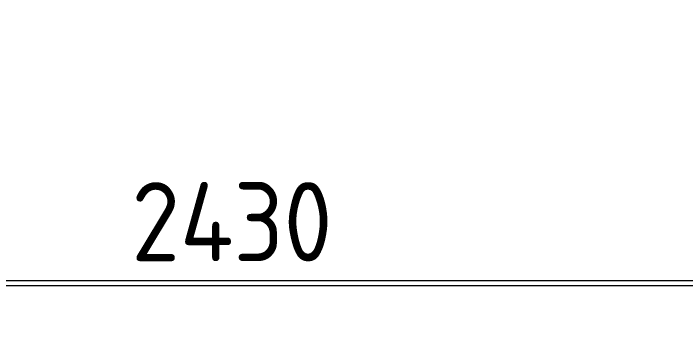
# Model space of a CAD drawing. Header units: millimetres. Extents: x 91786 to 132940, y -1987 to 10096.
# Drawn here: x 106426 to 106956, y -282 to -37 of the extents above; entities that cross this region are included whole.
import ezdxf

# ---------------------------------------------------------------- set-up
doc = ezdxf.new("R2010")
doc.units = ezdxf.units.MM
doc.layers.add('A-ANNO-DIMS', color=7, linetype='Continuous', lineweight=9)
doc.layers.add('A-ANNO-DIMS-25', color=7, linetype='Continuous', lineweight=9)
doc.styles.add('ISOCPEUR_1', font='isocpeur.ttf', dxfattribs={"width": 0.9, "height": 62.5})
doc.dimstyles.new('ISO-2_5_0_9К_БОЛЬШОЙ', dxfattribs={"dimscale": 304.8, "dimtxt": 62.248823, "dimasz": 0.123031, "dimexe": 0.098425, "dimexo": 0.246063, "dimgap": 0, "dimtad": 1, "dimdec": 0, "dimrnd": 10, "dimzin": 0, "dimdsep": 46, "dimtxsty": 'ISOCPEUR_1', "dimblk1": 'OBLIQUE', "dimblk2": 'OBLIQUE', "dimsah": 1, "dimcen": 0.09, "dimdle": 0.098425, "dimazin": 0, "dimtfac": 1, "dimtdec": 4, "dimtix": 1, "dimtmove": 0, "dimatfit": 3, "dimfxl": 1, "dimtvp": 1, "dimtolj": 1, "dimtzin": 0, "dimarcsym": 2})
doc.dimstyles.new('ISO-2_5_0_9К_БОЛЬШОЙ_округление', dxfattribs={"dimscale": 304.8, "dimtxt": 62.248823, "dimasz": 0.123031, "dimexe": 0.098425, "dimexo": 0, "dimgap": 0, "dimtad": 1, "dimdec": 0, "dimrnd": 10, "dimzin": 0, "dimdsep": 46, "dimtxsty": 'ISOCPEUR_1', "dimblk1": 'OBLIQUE', "dimblk2": 'OBLIQUE', "dimsah": 1, "dimcen": 0.09, "dimdle": 0.098425, "dimazin": 0, "dimtfac": 1, "dimtdec": 4, "dimtix": 1, "dimtmove": 0, "dimatfit": 3, "dimfxl": 1, "dimtvp": 1, "dimtolj": 1, "dimtzin": 0, "dimarcsym": 2})

# ---------------------------------------------------------------- blocks, each defined once
blk = doc.blocks.new('DIMBLOCK9-Развертка 1_66-1')
at = {"layer": 'A-ANNO-DIMS-25'}
for p, q in [((107815.45, 610.5), (107815.45, -281.65)), ((107815.45, -251.65), (107815.45, 610.5)), ((105385.95, 0), (105385.95, -281.65)), ((105385.95, -251.65), (105385.95, 0)), ((105385.95, -251.65), (107815.45, -251.65))]:
    blk.add_line(p, q, dxfattribs=at)
at = {"layer": 'A-ANNO-DIMS-25', "lineweight": 20}
for p, q in [((105385.95, -251.65), (105404.7, -232.9)), ((107815.45, -251.65), (107834.2, -232.9)), ((105385.95, -251.65), (105367.2, -270.4)), ((107815.45, -251.65), (107796.7, -270.4))]:
    blk.add_line(p, q, dxfattribs=at)
at = {"layer": 'A-ANNO-DIMS-25', "color": 0, "insert": (106518.7, -170), "char_height": 62.5, "width": 196.802, "attachment_point": 1, "line_spacing_factor": 1.149209, "style": 'ISOCPEUR_1'}
blk.add_mtext('2430', dxfattribs=at)
blk = doc.blocks.new('_Oblique')
at = {"color": 0, "linetype": 'ByBlock', "lineweight": -2}
blk.add_line((-0.5, -0.5), (0.5, 0.5), dxfattribs=at)
blk = doc.blocks.new('DIMBLOCK25-Развертка 1_66-1')
at = {"layer": 'A-ANNO-DIMS-25'}
for p, q in [((108686.45, 1725), (108686.45, -277.96)), ((108686.45, -247.96), (108686.45, 1725)), ((101947.45, -75), (101947.45, -277.96)), ((101947.45, -247.96), (101947.45, -80)), ((108716.45, -247.96), (101917.45, -247.96))]:
    blk.add_line(p, q, dxfattribs=at)
at = {"layer": 'A-ANNO-DIMS-25', "lineweight": 20}
for p, q in [((101947.45, -247.96), (101966.2, -229.21)), ((108686.45, -247.96), (108705.2, -229.21)), ((101947.45, -247.96), (101928.7, -266.71)), ((108686.45, -247.96), (108667.7, -266.71))]:
    blk.add_line(p, q, dxfattribs=at)
at = {"layer": 'A-ANNO-DIMS-25', "color": 0, "insert": (105234.95, -166.31), "char_height": 62.5, "width": 196.802, "attachment_point": 1, "line_spacing_factor": 1.149209, "style": 'ISOCPEUR_1'}
blk.add_mtext('6740', dxfattribs=at)

msp = doc.modelspace()

# ---------------------------------------------------------------- dimensions: what is measured, and where the dimension line sits
at = {"layer": 'A-ANNO-DIMS'}
for base, p1, p2, dimstyle, override, picture, middle in [((101947.45, -247.96), (108686.45, 1800), (101947.45, 0), 'ISO-2_5_0_9К_БОЛЬШОЙ', {"dimpost": '<>', "dimfxl": 6975.250662}, 'DIMBLOCK25-Развертка 1_66-1', (105316.95, -216.71)), ((107815.4502, -251.6512), (105385.9504, 0), (107815.4502, 610.5), 'ISO-2_5_0_9К_БОЛЬШОЙ_округление', {"dimpost": '<>', "dimfxl": 2505.030831}, 'DIMBLOCK9-Развертка 1_66-1', (106600.7003, -220.4012))]:
    dim = msp.add_linear_dim(base=base, p1=p1, p2=p2, dimstyle=dimstyle, override=override, dxfattribs=at)
    dim.commit()
    dim.dimension.update_dxf_attribs({"geometry": picture, "text_midpoint": middle})

doc.saveas('drawing.dxf')
